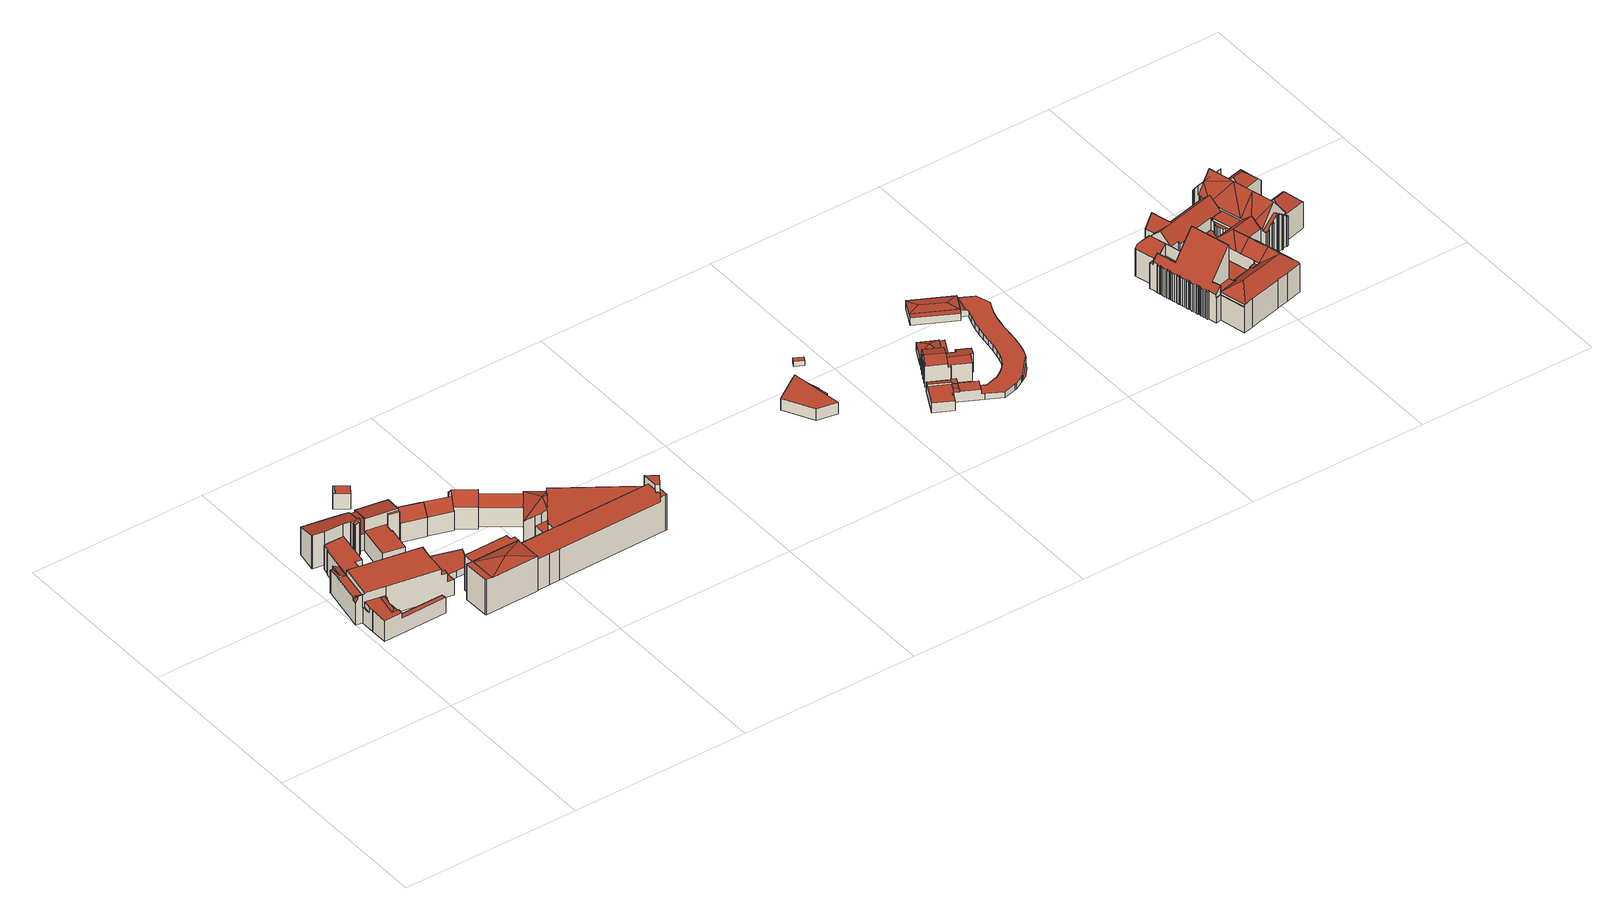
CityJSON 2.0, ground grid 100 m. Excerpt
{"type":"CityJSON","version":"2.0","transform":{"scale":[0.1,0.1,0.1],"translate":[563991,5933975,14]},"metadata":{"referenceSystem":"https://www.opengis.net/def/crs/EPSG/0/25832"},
"CityObjects":{
"building1":{"type":"Building","attributes":{"Gemeindeschluessel":"02100111","Geometrietyp2DReferenz":"3000","function":"31001_2070","roofType":"1000","measuredHeight":17.82,"storeysAboveGround":4},"address":[{"country":"Germany","locality":"Hamburg","thoroughfareName":"Simon-von-Utrecht-Straße","postcode":"20359"}],"geometry":[{"type":"Solid","lod":"2","boundaries":[[[[0,1,2,3,4,5]],[[6,7,8,9,0,10,11]],[[12,13,14,15,16]],[[17,18,19,20,21]],[[22,23,24,25,26,27,28]],[[29,30,31,28,27,32]],[[22,28,31]],[[33,34,26,25]],[[25,24,33]],[[35,29,32]],[[36,37,38,39]],[[40,41,42]],[[43,44,45,46,47,48,49,50]],[[1,51,2]],[[51,1,0,9]],[[52,3,2]],[[10,0,5]],[[53,51,9,8]],[[14,13,54,55]],[[56,57,58,59]],[[60,61,40,42]],[[20,19,12,16]],[[62,63,18,17]],[[64,65,66,67]],[[65,68,69,66]],[[70,71,72,73]],[[74,75,76,77]],[[75,78,79,76]],[[37,36,50,49]],[[36,39,43,50]],[[47,46,80,81]],[[46,45,82,80]],[[45,44,83,82]],[[84,68,65,64,63,62,85,86,87]],[[88,78,75,74,89,90,91,92]],[[92,34,33,24,23,93,94]],[[71,95,96,97,98,72]],[[89,74,77,99]],[[44,43,39,38,88,92,94,83]],[[73,100,30,29,35,101,70]],[[73,72,98,59,58,102,103,55,54,104,67,66,69,105,106,107,99,77,76,79,81,80,82,83,94,93,100]],[[96,32,27,26,61,60,57,56,97]],[[71,70,101,95]],[[103,4,3,52,108,15,14,55]],[[91,7,6,41,40,61,26,34,92]],[[58,57,60,42,41,6,11,102]],[[54,13,12,19,18,63,104]],[[93,23,22,31,30,100]],[[79,78,48,47,81]],[[88,38,37,49,48,78]],[[105,84,87,106]],[[101,35,32,96,95]],[[69,68,84,105]],[[106,87,86,107]],[[104,63,64,67]],[[107,86,85,89,99]],[[90,109,53,8,7,91]],[[56,59,98,97]],[[20,16,15,108,21]],[[90,89,85,62,17,21,109]],[[102,11,10,5,4,103]],[[108,52,2,51,53,109,21]]]],"semantics":{"surfaces":[{"type":"RoofSurface"},{"type":"WallSurface"},{"type":"GroundSurface"}],"values":[[0,0,0,0,0,0,0,0,0,0,0,0,0,1,1,1,1,1,1,1,1,1,1,1,1,1,1,1,1,1,1,1,1,0,0,1,1,1,1,1,2,0,0,1,1,1,1,1,1,1,1,1,1,1,1,1,1,1,1,1,1,0]]}}]},
"building2":{"type":"Building","attributes":{"Gemeindeschluessel":"02100111","Geometrietyp2DReferenz":"3000","function":"31001_1120","roofType":"2100","measuredHeight":20.83,"storeysAboveGround":4},"address":[{"country":"Germany","locality":"Hamburg","thoroughfareNumber":"7","thoroughfareName":"Clemens-Schultz-Straße","postcode":"20359"}],"geometry":[{"type":"Solid","lod":"2","boundaries":[[[[110,111,112,113,114,115,116,117,118,119,120]],[[121,122,123,124]],[[125,126,127,122,121]],[[128,129,130,126,125]],[[131,132,133,134]],[[135,136,137,138]],[[139,140,141,142]],[[140,143,144,141]],[[145,146,147,136]],[[146,148,149,147]],[[119,118,138,150]],[[118,117,138]],[[117,116,135,138]],[[114,151,115]],[[113,112,152,153]],[[112,111,154,152]],[[111,110,155,154]],[[110,120,156,155]],[[120,119,150,156]],[[157,130,129]],[[158,159,160,161]],[[133,132,162,163]],[[164,165,166,167]],[[168,164,167,169]],[[129,128,170,171,172,144,143,157]],[[173,174,161,160,175,176,177,178,153,152,154,155,156,150,138,137,136,147,149,169,167,166,142,141,144,172,179]],[[146,145,115,151,180,127,130,157,143,140,139,165,164,168,148]],[[159,158,181,163,162,182,183,184]],[[177,185,186,124,123,180,178]],[[182,187,185,177,176,183]],[[128,125,121,124,186,170]],[[179,172,171,188]],[[179,188,189,131,134,173]],[[182,162,132,131,189,187]],[[173,134,133,163,181,174]],[[127,126,130]],[[183,176,175,184]],[[184,175,160,159]],[[158,161,174,181]],[[180,123,122,127]],[[178,180,151,114,113,153]],[[168,169,149,148]],[[145,136,135,116,115]],[[139,142,166,165]],[[189,188,171,170,186,185,187]]]],"semantics":{"surfaces":[{"type":"RoofSurface"},{"type":"WallSurface"},{"type":"GroundSurface"}],"values":[[0,0,0,0,0,0,1,1,1,1,1,1,1,1,1,1,1,1,1,1,1,1,1,1,1,2,0,0,1,1,1,1,1,1,1,1,1,1,1,1,1,1,1,1,0]]}}]},
"building3":{"type":"Building","attributes":{"Gemeindeschluessel":"02100111","Geometrietyp2DReferenz":"3000","function":"31001_2070","roofType":"3500","measuredHeight":23.22,"storeysAboveGround":8},"address":[{"country":"Germany","locality":"Hamburg","thoroughfareNumber":"39","thoroughfareName":"Simon-von-Utrecht-Straße","postcode":"20359"}],"geometry":[{"type":"Solid","lod":"2","boundaries":[[[[190,191,192,193,194,195]],[[196,197,198,199,200,201,202,203,204]],[[205,206,207,208]],[[206,209,210,207]],[[206,205,211]],[[212,209,206,211,213,214]],[[194,193,215,216]],[[192,191,208,207]],[[190,195,217,218]],[[203,202,219,220]],[[202,201,221,219]],[[201,200,222,221]],[[200,199,223,222]],[[199,198,224,223]],[[198,197,225,224]],[[196,204,210,209]],[[212,214,226,227]],[[218,217,216,215,228,220,219,221,222,223,224,225,229,227,226,230,231]],[[231,211,205,208,191,190,218]],[[228,207,210,204,203,220]],[[226,214,213,230]],[[230,213,211,231]],[[229,209,212,227]],[[225,197,196,209,229]],[[217,195,194,216]],[[215,193,192,207,228]]]],"semantics":{"surfaces":[{"type":"RoofSurface"},{"type":"WallSurface"},{"type":"GroundSurface"}],"values":[[0,0,0,0,0,0,1,1,1,1,1,1,1,1,1,1,1,2,1,1,1,1,1,1,1,1]]}}]},
"building4":{"type":"Building","attributes":{"Gemeindeschluessel":"02100111","Geometrietyp2DReferenz":"3000","function":"31001_2460","roofType":"1000","measuredHeight":4.03,"storeysAboveGround":1},"address":[{"country":"Germany","locality":"Hamburg","thoroughfareName":"Budapester Straße","postcode":"20359"}],"geometry":[{"type":"Solid","lod":"2","boundaries":[[[[232,233,234,235]],[[236,237,238,239]],[[237,240,241,238]],[[240,232,235,241]],[[242,243,244,245]],[[243,236,239,244]],[[245,246,247,242]],[[246,234,233,247]],[[246,245,244,239,238,241,235,234]],[[233,232,240,237,236,243,242,247]]]],"semantics":{"surfaces":[{"type":"WallSurface"},{"type":"GroundSurface"},{"type":"RoofSurface"}],"values":[[0,0,0,0,0,0,0,0,1,2]]}}]},
"building5":{"type":"Building","attributes":{"Gemeindeschluessel":"02100111","Geometrietyp2DReferenz":"3000","function":"51009_1610","roofType":"1000","measuredHeight":9},"address":[{"country":"Germany","locality":"Hamburg","postcode":"20359"}],"geometry":[{"type":"Solid","lod":"2","boundaries":[[[[248,249,250,251,252,253,254,255]],[[256,257,258,259,260,261,262,263]],[[261,248,255,262]],[[260,249,248,261]],[[259,250,249,260]],[[258,251,250,259]],[[257,252,251,258]],[[256,253,252,257]],[[263,254,253,256]],[[262,255,254,263]]]],"semantics":{"surfaces":[{"type":"GroundSurface"},{"type":"RoofSurface"},{"type":"WallSurface"}],"values":[[0,1,2,2,2,2,2,2,2,2]]}}]},
"building6":{"type":"Building","attributes":{"Gemeindeschluessel":"02100111","Geometrietyp2DReferenz":"3000","function":"31001_1010","roofType":"3100","measuredHeight":16.25,"storeysAboveGround":4},"address":[{"country":"Germany","locality":"Hamburg","thoroughfareNumber":"1","thoroughfareName":"Clemens-Schultz-Straße","postcode":"20359"}],"geometry":[{"type":"Solid","lod":"2","boundaries":[[[[264,265,266,267]],[[268,267,266,269,270,271]],[[272,271,270,273,274]],[[270,269,275,273]],[[268,271,272,276]],[[266,265,277,275,269]],[[267,268,276,264]],[[275,277,274,273]],[[276,272,274,277,265,264]]]],"semantics":{"surfaces":[{"type":"WallSurface"},{"type":"GroundSurface"},{"type":"RoofSurface"}],"values":[[0,1,0,0,0,0,0,2,2]]}}]},
"building7":{"type":"Building","attributes":{"Gemeindeschluessel":"02100111","Geometrietyp2DReferenz":"3000","function":"31001_1010","roofType":"3100","measuredHeight":15.97,"storeysAboveGround":4},"address":[{"country":"Germany","locality":"Hamburg","thoroughfareNumber":"14","thoroughfareName":"Budapester Straße","postcode":"20359"}],"geometry":[{"type":"Solid","lod":"2","boundaries":[[[[278,279,280,281]],[[273,282,283,284]],[[282,285,286,283]],[[280,287,284,283,286,288,281]],[[273,284,287,272,289]],[[278,281,288,290,291]],[[287,280,279,272]],[[288,286,285,290]],[[285,282,273,289,291,290]],[[279,278,291,289,272]]]],"semantics":{"surfaces":[{"type":"WallSurface"},{"type":"GroundSurface"},{"type":"RoofSurface"}],"values":[[0,0,0,1,0,0,0,0,2,2]]}}]},
"building8":{"type":"Building","attributes":{"Gemeindeschluessel":"02100111","Geometrietyp2DReferenz":"3000","function":"31001_1010","roofType":"3100","measuredHeight":18.96,"storeysAboveGround":4},"address":[{"country":"Germany","locality":"Hamburg","thoroughfareNumber":"13","thoroughfareName":"Budapester Straße","postcode":"20359"}],"geometry":[{"type":"Solid","lod":"2","boundaries":[[[[292,293,294,295]],[[294,293,296,297]],[[298,299,300,301]],[[302,295,294,297,303]],[[300,303,297,296,301]],[[303,300,299,302]],[[296,293,292,298,301]],[[299,298,292,295,302]]]],"semantics":{"surfaces":[{"type":"RoofSurface"},{"type":"WallSurface"},{"type":"GroundSurface"}],"values":[[0,1,1,1,2,1,1,0]]}}]},
"building9":{"type":"Building","attributes":{"Gemeindeschluessel":"02100111","Geometrietyp2DReferenz":"3000","function":"31001_1010","roofType":"3100","measuredHeight":15.89,"storeysAboveGround":4},"address":[{"country":"Germany","locality":"Hamburg","thoroughfareNumber":"11","thoroughfareName":"Budapester Straße","postcode":"20359"}],"geometry":[{"type":"Solid","lod":"2","boundaries":[[[[304,305,306,307]],[[308,309,305,304]],[[307,306,310,311]],[[309,308,312,313]],[[308,304,307,311,312]],[[306,305,309,313,310]],[[313,312,311,310]]]],"semantics":{"surfaces":[{"type":"RoofSurface"},{"type":"WallSurface"},{"type":"GroundSurface"}],"values":[[0,0,1,1,1,1,2]]}}]},
"building10":{"type":"Building","attributes":{"Gemeindeschluessel":"02100111","Geometrietyp2DReferenz":"3000","function":"31001_2070","roofType":"3200","measuredHeight":15.96,"storeysAboveGround":4},"address":[{"country":"Germany","locality":"Hamburg","thoroughfareNumber":"10","thoroughfareName":"Budapester Straße","postcode":"20359"}],"geometry":[{"type":"Solid","lod":"2","boundaries":[[[[314,315,316]],[[317,318,314,316,319]],[[320,321,322,315,314]],[[320,314,323]],[[317,319,324,325]],[[319,316,326,324]],[[315,322,327,328]],[[322,321,329,327]],[[330,331,332,333]],[[332,325,324,326,328,327,329,333]],[[333,329,321,320,323,330]],[[317,325,332,331,318]],[[326,316,315,328]],[[331,330,323,314,318]]]],"semantics":{"surfaces":[{"type":"RoofSurface"},{"type":"WallSurface"},{"type":"GroundSurface"}],"values":[[0,0,0,0,1,1,1,1,1,2,1,1,1,0]]}}]},
"building11":{"type":"Building","attributes":{"Gemeindeschluessel":"02100111","Geometrietyp2DReferenz":"3000","function":"31001_2070","roofType":"1000","measuredHeight":21.56,"storeysAboveGround":5},"address":[{"country":"Germany","locality":"Hamburg","thoroughfareNumber":"41","thoroughfareName":"Simon-von-Utrecht-Straße","postcode":"20359"}],"geometry":[{"type":"Solid","lod":"2","boundaries":[[[[334,335,336,337]],[[338,339,340,341,342]],[[343,344,345,346]],[[344,347,348,345]],[[349,350,351,352]],[[350,353,354,351]],[[353,355,356,354]],[[355,343,346,356]],[[337,336,357,358]],[[359,360,335,334]],[[361,362,363,364]],[[365,366,367,368]],[[366,369,370,367]],[[369,371,372,370]],[[373,374,375,376]],[[341,340,377,378]],[[339,338,379,380]],[[338,342,381,379]],[[382,383,384,385]],[[342,341,378,386,387,381]],[[388,389,390,375,374,391]],[[367,370,372,380,379,381,387,352,351,354,356,346,345,348,392,358,357,393,376,375,390,385,384,368]],[[378,377,371,369,366,365,394,362,361,347,344,343,355,353,350,349,386]],[[361,392,348,347]],[[392,361,364,359,334,337,358]],[[391,363,362,394,395,388]],[[385,390,389,382]],[[372,371,377,340,339,380]],[[384,383,395,394,365,368]],[[376,393,396,373]],[[357,336,335,360,396,393]],[[349,352,387,386]],[[389,388,395,383,382]],[[396,360,359,364,363,391,374,373]]]],"semantics":{"surfaces":[{"type":"RoofSurface"},{"type":"WallSurface"},{"type":"GroundSurface"}],"values":[[0,0,1,1,1,1,1,1,1,1,1,1,1,1,1,1,1,1,1,1,1,2,0,1,1,1,1,1,1,1,1,1,0,0]]}}]},
"building12":{"type":"Building","attributes":{"Gemeindeschluessel":"02100111","Geometrietyp2DReferenz":"3000","function":"51009_1610","roofType":"1000","measuredHeight":6.85},"address":[{"country":"Germany","locality":"Hamburg","postcode":"20359"}],"geometry":[{"type":"Solid","lod":"2","boundaries":[[[[397,398,399,400,401,402]],[[403,404,405,406,407,408]],[[399,398,403,408]],[[398,397,404,403]],[[397,402,405,404]],[[401,400,407,406]],[[405,402,401,406]],[[407,400,399,408]]]],"semantics":{"surfaces":[{"type":"RoofSurface"},{"type":"GroundSurface"},{"type":"WallSurface"}],"values":[[0,1,2,2,2,2,2,2]]}}]},
"building13":{"type":"Building","attributes":{"Gemeindeschluessel":"02100111","Geometrietyp2DReferenz":"3000","function":"31001_2420","roofType":"1000","measuredHeight":6.14,"storeysAboveGround":1},"address":[{"country":"Germany","locality":"Hamburg","thoroughfareName":"Glacischaussee","postcode":"20359"}],"geometry":[{"type":"Solid","lod":"2","boundaries":[[[[409,410,411,412]],[[410,413,414,411]],[[413,415,416,414]],[[415,417,418,416]],[[417,419,420,418]],[[421,422,423,424]],[[422,425,426,423]],[[425,427,428,426]],[[427,429,430,428]],[[429,431,432,430]],[[431,433,434,432]],[[433,435,436,434]],[[435,437,438,436]],[[437,439,440,438]],[[419,417,415,413,410,409,441,439,437,435,433,431,429,427,425,422,421,442]],[[424,423,426,428,430,432,434,436,438,440,443,412,411,414,416,418,420,444]],[[444,442,421,424]],[[420,419,442,444]],[[443,441,409,412]],[[440,439,441,443]]]],"semantics":{"surfaces":[{"type":"WallSurface"},{"type":"RoofSurface"},{"type":"GroundSurface"}],"values":[[0,0,0,0,0,0,0,0,0,0,0,0,0,0,1,2,0,0,0,0]]}}]},
"building14":{"type":"Building","attributes":{"Gemeindeschluessel":"02100111","Geometrietyp2DReferenz":"3000","function":"31001_2500","roofType":"1000","measuredHeight":3,"storeysAboveGround":1},"address":[{"country":"Germany","locality":"Hamburg","thoroughfareName":"Glacischaussee","postcode":"20359"}],"geometry":[{"type":"Solid","lod":"2","boundaries":[[[[445,446,447,448]],[[449,450,451,452]],[[450,445,448,451]],[[449,446,445,450]],[[452,447,446,449]],[[451,448,447,452]]]],"semantics":{"surfaces":[{"type":"GroundSurface"},{"type":"RoofSurface"},{"type":"WallSurface"}],"values":[[0,1,2,2,2,2]]}}]},
"building15":{"type":"Building","attributes":{"Gemeindeschluessel":"02100106","Geometrietyp2DReferenz":"3000","function":"31001_3070","roofType":"3100","measuredHeight":14.23,"storeysAboveGround":3},"address":[{"country":"Germany","locality":"Hamburg","thoroughfareName":"Glacischaussee","postcode":"20359"}],"geometry":[{"type":"Solid","lod":"2","boundaries":[[[[453,454,455,456,457,458,459,460,461,462,463]],[[464,465,466,467,468,469,470,471,472,473,454,453]],[[474,475,476,477,478,479,480,481]],[[482,483,484,485,486]],[[487,484,483]],[[488,489,487,483]],[[490,488,483,482]],[[491,492,493,494]],[[462,461,495,496]],[[461,460,497,495]],[[460,459,498,497]],[[459,458,499,498]],[[458,457,500,499]],[[457,456,501,500]],[[456,455,502,501]],[[455,454,503,502]],[[473,472,504,505]],[[472,471,506,504]],[[471,470,507,506]],[[470,469,508,507]],[[469,468,509,508]],[[467,466,475,474]],[[480,479,510,511]],[[479,478,512,510]],[[481,480,511,513]],[[482,486,477,476]],[[486,485,514,515]],[[516,517,518,519]],[[520,521,522,523]],[[521,524,525,522]],[[524,526,527,525]],[[526,528,529,527]],[[490,482,493,492]],[[491,494,530,531]],[[519,518,496,495,497,498,499,500,501,502,503,505,504,506,507,508,509,513,511,510,512,515,514,532,531,530,533,534,523,522,525,527,529,535]],[[533,482,476,475,466,465,534]],[[523,534,465,464,536,520]],[[514,485,484,487,489,532]],[[532,489,488,490,492,491,531]],[[530,494,493,482,533]],[[529,528,537,538,535]],[[519,535,538,516]],[[512,478,477,486,515]],[[509,468,467,474,481,513]],[[518,517,539,463,462,496]],[[540,536,464,453,463,539]],[[503,454,473,505]],[[528,526,524,521,520,536,540,537]],[[540,539,517,516,538,537]]]],"semantics":{"surfaces":[{"type":"RoofSurface"},{"type":"WallSurface"},{"type":"GroundSurface"}],"values":[[0,0,0,0,0,0,0,0,1,1,1,1,1,1,1,1,1,1,1,1,1,1,1,1,1,1,1,1,1,1,1,1,1,1,2,1,1,1,1,1,1,1,1,1,1,1,1,0,0]]}}]},
"building16":{"type":"Building","attributes":{"Gemeindeschluessel":"02100106","Geometrietyp2DReferenz":"3000","function":"31001_3070","roofType":"1000","measuredHeight":6.99,"storeysAboveGround":1},"address":[{"country":"Germany","locality":"Hamburg","thoroughfareNumber":"2","thoroughfareName":"Glacischaussee","postcode":"20359"}],"geometry":[{"type":"Solid","lod":"2","boundaries":[[[[541,542,543,544,545]],[[546,547,548,549,550]],[[551,552,553,548,547]],[[554,555,541,556,557]],[[558,559,560]],[[561,562,563]],[[564,565,566,567]],[[568,569,570]],[[570,569,571]],[[572,573,574,575]],[[573,576,577,574]],[[576,578,579,577]],[[578,580,581,579]],[[545,556,541]],[[582,546,550]],[[583,552,551]],[[555,542,541]],[[584,585,560,559]],[[585,586,587,560]],[[588,589,590,591]],[[589,592,593,590]],[[594,595,596,597]],[[595,598,599,596]],[[598,600,601,599]],[[600,602,603,601]],[[602,604,605,603]],[[604,606,607,605]],[[606,608,609,607]],[[608,610,611,609]],[[612,613,614,615]],[[565,564,569,568]],[[616,617,618,619]],[[617,620,621,618]],[[620,622,623,621]],[[624,625,626,627]],[[625,628,629,626]],[[628,630,631,629]],[[632,633,570,571]],[[634,635,636,637]],[[638,639,640,562,561,641,642,643]],[[568,570,633,644,645,642,641,565]],[[646,647,648,582,550,549,649,572,575,650]],[[589,588,651,652,613,612,622,620,617,616,630,628,625,624,653,654,644,633,632,655,610,608,606,604,602,600,598,595,594,656,657,635,634,586,585,584,647,646,592]],[[627,626,629,631,619,618,621,623,615,614,658,659,660,661,662,663,591,590,593,650,575,574,577,579,581,664,665,666,667,668,558,560,587,637,636,669,670,597,596,599,601,603,605,607,609,611,671,672,673,643,642,645,674,675]],[[580,578,576,573,572,649,676,677,678,679]],[[680,639,638,681]],[[566,563,562,640,567]],[[566,565,641,561,563]],[[677,544,543,666,665,678]],[[679,664,581,580]],[[587,586,634,637]],[[640,639,680,567]],[[638,643,673,681]],[[663,651,588,591]],[[636,635,657,669]],[[611,610,655,671]],[[675,653,624,627]],[[674,654,653,675]],[[645,644,654,674]],[[671,655,632,571,569,672]],[[631,630,616,619]],[[623,622,612,615]],[[670,656,594,597]],[[669,657,656,670]],[[613,652,662,614]],[[672,569,564,567,680,681,673]],[[662,652,651,663]],[[593,592,646,650]],[[647,584,559,558,682,648]],[[668,552,583,682,558]],[[667,554,557,552,668]],[[547,546,551]],[[649,549,548,553,676]],[[553,552,557,556,545,544,677,676]],[[666,543,542,555,554,667]],[[678,665,664,679]],[[662,661,660,659,658,614]],[[546,582,648,682,583,551]]]],"semantics":{"surfaces":[{"type":"RoofSurface"},{"type":"WallSurface"},{"type":"GroundSurface"}],"values":[[0,0,0,0,0,0,0,0,0,1,1,1,1,1,1,1,1,1,1,1,1,1,1,1,1,1,1,1,1,1,1,1,1,1,1,1,1,1,1,1,1,1,0,2,0,0,0,0,1,1,1,1,1,1,1,1,1,1,1,1,1,1,1,1,1,1,1,1,1,1,1,1,1,1,1,1,0,0]]}}]},
"building17":{"type":"Building","attributes":{"Gemeindeschluessel":"02100106","Geometrietyp2DReferenz":"3000","function":"51009_1610","roofType":"1000","measuredHeight":9},"address":[{"country":"Germany","locality":"Hamburg","postcode":"20355"}],"geometry":[{"type":"Solid","lod":"2","boundaries":[[[[683,684,685,686,687,688,689,690,691,692,693,694,695,696,697,698,699,700,701]],[[702,703,704,705,706,707,708,709,710,711,712,713,714,715,716,717,718,719,720]],[[718,683,701,719]],[[717,684,683,718]],[[716,685,684,717]],[[715,686,685,716]],[[714,687,686,715]],[[713,688,687,714]],[[712,689,688,713]],[[711,690,689,712]],[[710,691,690,711]],[[709,692,691,710]],[[708,693,692,709]],[[707,694,693,708]],[[706,695,694,707]],[[705,696,695,706]],[[704,697,696,705]],[[703,698,697,704]],[[702,699,698,703]],[[720,700,699,702]],[[719,701,700,720]]]],"semantics":{"surfaces":[{"type":"GroundSurface"},{"type":"RoofSurface"},{"type":"WallSurface"}],"values":[[0,1,2,2,2,2,2,2,2,2,2,2,2,2,2,2,2,2,2,2,2]]}}]},
"building18":{"type":"Building","attributes":{"name":"Museum für Hamburgische Geschichte","Gemeindeschluessel":"02100106","Geometrietyp2DReferenz":"3000","function":"31001_3030","roofType":"3100","measuredHeight":35.71,"storeysAboveGround":3},"address":[{"country":"Germany","locality":"Hamburg","thoroughfareNumber":"24","thoroughfareName":"Holstenwall","postcode":"20355"}],"geometry":[{"type":"Solid","lod":"2","boundaries":[[[[721,722,723,724,725,726,727,728]],[[729,726,725]],[[730,731,732,733]],[[734,735,736,737]],[[738,739,740]],[[741,742,743,744]],[[745,746,747,748,749,750,751,752,753,754]],[[755,756,738,740]],[[747,757,758]],[[759,755,740,760]],[[761,747,758]],[[758,762,763]],[[763,764,765]],[[749,761,758]],[[766,767,768,769,770,771,772,773,774,775,776,777,778,779]],[[749,758,780]],[[781,758,763]],[[782,763,765]],[[783,784,785,786,787,788,789,790,791,792,793,794,777,776]],[[795,796,797,798]],[[799,800,801,802,803,804,805,806]],[[807,808,809,810,811,812,813,814]],[[815,816,817,818]],[[819,820,815,821]],[[822,823,824,825,826,827]],[[828,829,830,831,832,825]],[[833,834,835]],[[836,837,838,839,840]],[[841,842,843,844,845,846,847,848,849,850,851,852]],[[724,723,815,820]],[[723,722,816,815]],[[853,854,723,815,818]],[[723,854,855,821,815]],[[856,857,858,859]],[[857,860,861,858]],[[860,862,863,861]],[[862,864,865,863]],[[864,866,867,865]],[[866,868,869,867]],[[868,870,871,869]],[[870,872,873,871]],[[872,874,875,873]],[[874,876,877,875]],[[878,879,880,881]],[[879,882,883,880]],[[882,884,885,883]],[[884,886,887,885]],[[886,888,889,887]],[[888,890,891,889]],[[890,892,893,891]],[[892,894,895,893]],[[894,896,897,895]],[[896,898,899,897]],[[898,900,901,899]],[[900,902,903,901]],[[902,904,905,903]],[[904,906,907,905]],[[906,908,909,907]],[[910,911,912,913]],[[911,914,915,912]],[[916,917,918,919]],[[917,920,921,918]],[[920,922,923,921]],[[922,924,925,923]],[[924,926,927,925]],[[926,928,929,927]],[[928,930,931,929]],[[932,933,732,825,832]],[[732,933,934,826,825]],[[935,936,937,938]],[[732,939,828,825]],[[733,732,825,824]],[[940,941,942,943]],[[941,944,945,942]],[[944,946,947,945]],[[948,744,846,845]],[[949,739,837,836]],[[739,950,838,837]],[[951,952,953,954]],[[952,955,956,953]],[[743,742,957,847]],[[744,743,847,846]],[[753,752,958,959]],[[752,751,960,958]],[[750,749,961]],[[746,962,747]],[[745,754,963,964]],[[754,753,959,963]],[[965,966,967]],[[968,969,970,971]],[[969,972,973,970]],[[974,975,976]],[[775,774,977,978]],[[774,773,979,977]],[[773,772,980,979]],[[772,771,981,980]],[[771,770,982,981]],[[770,769,983,982]],[[769,768,984,983]],[[768,767,985,984]],[[767,766,986,985]],[[766,779,987,986]],[[988,989,990,991]],[[989,992,993,990]],[[994,995,996]],[[997,998,999]],[[793,792,1000,1001]],[[792,791,1002,1000]],[[791,790,1003,1002]],[[790,789,1004,1003]],[[789,788,1005,1004]],[[788,787,1006,1005]],[[787,786,1007,1006]],[[786,785,1008,1007]],[[785,784,1009,1008]],[[784,783,1010,1009]],[[797,796,1011,1012]],[[795,798,1013,1014]],[[803,802,1015,1016]],[[802,801,1017,1015]],[[801,800,1018,1017]],[[800,799,1019,1018]],[[811,810,1020,1021]],[[810,809,1022,1020]],[[809,808,1023,1022]],[[808,807,1024,1023]],[[1025,724,820,819]],[[823,822,1026,1027]],[[822,827,1028,1026]],[[1029,932,832,831]],[[830,829,1030]],[[939,829,828]],[[949,836,840]],[[839,1031,840]],[[851,850,1032,1033]],[[850,849,1034,1032]],[[849,848,1035,1034]],[[844,843,1036,1037]],[[843,842,1038,1036]],[[842,841,1039,1038]],[[841,852,1040,1039]],[[852,851,1033,1040]],[[1041,1042,1043,967,966,1044,1045,1046,835,1047,1048]],[[1049,1050,738,756,1051,1052,1053,1054,734,1055]],[[1056,1057,1058,947,946,1059,1060,1061,1062,1063,1064]],[[1065,1066,1067,1068,1069,1070,1071,1072,940,943]],[[1045,1044,966,965,968,971,1073,1074,1075,1076,1046]],[[994,996,1077,804,803,1016,1078,1079,1080,993,992]],[[1081,1082,1083,1024,807,814,1084,998,997,1085,1086]],[[1087,1029,831,830,1088,1089,1090,1091,1092,1093,1064,1063,1094,1095,1096,1097]],[[1030,1098,1031,839,838,950,1099,1100,1101,1102,1103,1088,830]],[[1053,1052,1051,756,755,759,1104,1105,1106,1107,1108,1109,1110,1111,1112,1054]],[[1113,1114,1100,1099,1115,1116,737,736,1117,1118]],[[726,729,1119,1120,1121,1122,1123,1124,1125,1126,1127,1128,727]],[[1129,1130,1131,1132,1133,955,952,951,760,740,1134,1135,1136,1137,731,730,1138]],[[1137,1136,1135,1134,740,739,949,840,1031,1098,1030,829,939,732,731]],[[1060,1059,946,944,941,940,1072,1071,1070,1069,847,957,1139,1043,1042,1041,1048,1047,1140,1141,1061]],[[874,872,870,868,866,864,862,860,857,856,1142,908,906,904,902,900,898,896,894,892,890,888,886,884,882,879,878,914,911,910,1143,930,928,926,924,922,920,917,916,936,935,934,933,932,1029,1087,1097,1096,1144,855,854,853,876]],[[1082,1081,1086,1145,1001,1000,1002,1003,1004,1005,1006,1007,1008,1009,1010,1146,978,977,979,980,981,982,983,984,985,986,987,1147,1148,1149,1150,1111,1110,1109,1108,1107,1106,1105,1104,1151,954,953,956,1152,1153,1154,1155,1156,1157,1158,1159,1027,1026,1028,1160,938,937,919,918,921,923,925,927,929,931,1161,913,912,915,881,880,883,885,887,889,891,893,895,897,899,901,903,905,907,909,1162,859,858,861,863,865,867,869,871,873,875,877,1163,1164,1165,1166,1167,1128,1127,1126,1125,1124,1123,1168,1169,1170,1171,1172,1173,1174,1076,1075,1074,1073,971,970,973,1175,964,963,959,958,960,1176,991,990,993,1080,1079,1078,1016,1015,1017,1018,1019,1177,1178,1179,1180,1181,1182,1021,1020,1022,1023,1024,1083],[1037,1036,1038,1039,1040,1033,1032,1034,1035,1183,1068,1067,1066,1065,943,942,945,947,1058,1057,1056,1064,1093,1092,1091,1090,1089,1088,1103,1102,1101,1100,1114,1113,1118,1117,1184,1185,1186]],[[1187,762,758,757,1139]],[[1188,1189,781,763,782]],[[823,1027,1159,1158,1157,1138,730,733,824]],[[1190,834,833,1173,1172,1171,1170,1191]],[[1168,1123,1122,1192,1193,1191,1170,1169]],[[1156,1155,1154,1131,1130,1129,1138,1157]],[[1153,1152,956,955,1133,1132,1131,1154]],[[1150,1149,1148,1194,974,976,1195,1112,1111]],[[741,1196,762,1187,1139,957,742]],[[1189,1188,1013,798,797,1012,1197,781]],[[1177,1019,799,806,1198,1178]],[[796,795,1014,1199,1181,1180,1179,1178,1198,1011]],[[812,811,1021,1182,1181,1199]],[[1144,1096,1095,1025,819,821,855]],[[999,1200,1188,782]],[[794,793,1001,1145,1086,1085,1201]],[[1197,1202,995,780]],[[1146,1010,783,776,775,978]],[[987,779,778,1203,1194,1148,1147]],[[777,794,1201,765,1203,778]],[[749,748,747,761]],[[973,972,962,746,745,964,1175]],[[988,991,1176,960,751,750,961]],[[764,1196,1204,975]],[[951,954,1151,1104,759,760]],[[757,967,1043,1139]],[[1185,1205,948,845,844,1037,1186]],[[735,1205,1185,1184,1117,736]],[[1035,848,847,1069,1068,1183]],[[1174,1173,833,835,1046,1076]],[[1062,1061,1141,1120,1119,1206]],[[1028,827,826,934,935,938,1160]],[[936,916,919,937]],[[931,930,1143,910,913,1161]],[[915,914,878,881]],[[877,876,853,818,817,1164,1163]],[[1142,856,859,1162,909,908]],[[1166,721,728,727,1128,1167]],[[816,722,721,1166,1165,1164,817]],[[998,1084,814,813,1207,1200,999]],[[1200,1207,813,812,1199,1014,1013,1188]],[[1012,1011,1198,806,805,1208,1202,1197]],[[1085,997,999,782,765,1201]],[[1202,1208,805,804,1077,996,995]],[[995,994,992,989,988,961,749,780]],[[1197,780,758,781]],[[974,1194,1203,765,764,975]],[[764,763,762,1196]],[[757,747,962,972,969,968,965,967]],[[1112,1195,976,975,1204,1209,734,1054]],[[1099,950,739,738,1050,1049,1116,1115]],[[1116,1049,1055,734,737]],[[1209,1204,1196,741,744,948,1205,735,734]],[[1047,835,834,1190,1210]],[[1192,1047,1210,1190,1191,1193]],[[1140,1047,1192,1122,1121,1120,1141]],[[1025,1095,1094,1063,1062,1206,1119,729,725,724]]]],"semantics":{"surfaces":[{"type":"RoofSurface"},{"type":"WallSurface"},{"type":"GroundSurface"}],"values":[[0,0,0,0,0,0,0,0,0,0,0,0,0,0,0,0,0,0,0,0,0,0,0,0,0,0,0,0,0,1,1,1,1,1,1,1,1,1,1,1,1,1,1,1,1,1,1,1,1,1,1,1,1,1,1,1,1,1,1,1,1,1,1,1,1,1,1,1,1,1,1,1,1,1,1,1,1,1,1,1,1,1,1,1,1,1,1,1,1,1,1,1,1,1,1,1,1,1,1,1,1,1,1,1,1,1,1,1,1,1,1,1,1,1,1,1,1,1,1,1,1,1,1,1,1,1,1,1,1,1,1,1,1,1,1,1,1,1,1,1,1,1,0,0,1,1,1,1,1,1,1,1,1,1,0,0,0,0,2,0,0,1,1,1,1,1,1,1,1,1,1,1,1,1,1,1,1,1,1,1,1,1,1,1,1,1,1,1,1,1,1,1,1,1,1,1,1,1,0,0,0,0,0,0,0,0,0,0,0,0,0,0,0,0,0,0]]}}]}
},
"vertices":[
[18,780,159],[21,792,159],[17,793,152],[8,795,135],[3,767,135],[16,765,159],[39,760,176],[48,758,176],[53,787,146],[21,792,146],[16,765,175],[39,760,175],[64,1034,144],[51,1036,144],[51,1035,145],[37,957,159],[50,954,159],[82,949,147],[97,1028,147],[64,1034,165],[50,954,165],[73,950,152],[135,668,133],[135,680,133],[139,690,133],[145,722,133],[130,744,130],[106,613,130],[128,631,133],[143,614,130],[136,614,130],[135,623,132],[144,613,130],[154,729,132],[158,739,130],[144,614,130],[485,710,149],[453,716,149],[448,688,149],[480,682,149],[48,758,97],[39,760,97],[39,709,97],[480,682,97],[517,675,97],[517,677,97],[517,687,97],[516,752,97],[458,751,97],[453,716,97],[485,710,97],[21,792,152],[8,795,152],[53,787,152],[51,1036,5],[51,1035,5],[38,680,130],[39,680,130],[39,680,5],[38,680,5],[39,709,130],[48,758,130],[82,949,151],[97,1028,151],[121,1158,151],[127,1157,151],[127,1157,5],[121,1158,5],[135,1200,151],[135,1200,5],[402,616,97],[402,588,97],[402,588,5],[402,616,5],[478,877,184],[464,803,184],[464,803,5],[478,877,5],[458,751,184],[458,751,5],[517,687,5],[516,752,5],[517,677,5],[517,675,5],[248,1200,151],[163,934,151],[176,1009,151],[213,1002,151],[448,688,184],[163,934,184],[82,949,184],[48,758,184],[158,739,184],[135,680,5],[158,739,5],[139,584,97],[139,584,130],[39,582,130],[39,582,5],[163,934,5],[136,614,5],[144,614,97],[39,760,5],[3,767,5],[97,1028,5],[248,1200,5],[213,1002,5],[176,1009,5],[37,957,152],[82,949,152],
[291,1160,222],[310,1157,233],[312,1166,233],[321,1165,239],[324,1180,239],[306,1183,228],[292,1186,219],[292,1185,219],[292,1185,220],[289,1170,220],[293,1170,222],[357,1187,220],[326,1192,220],[325,1186,127],[356,1181,129],[371,1262,205],[340,1268,205],[335,1241,211],[374,1280,36],[343,1286,36],[340,1268,203],[530,1143,214],[473,1154,214],[470,1140,214],[527,1129,214],[292,1186,30],[284,1187,30],[284,1186,30],[292,1185,30],[93,1331,198],[268,1299,198],[268,1299,30],[93,1331,30],[303,1293,198],[303,1293,30],[284,1187,228],[285,1193,226],[285,1193,30],[248,1200,226],[248,1200,30],[289,1170,30],[324,1180,228],[312,1166,30],[321,1165,30],[310,1157,30],[291,1160,30],[293,1170,30],[343,1286,198],[456,1099,151],[462,1098,151],[462,1098,30],[456,1099,30],[473,1154,151],[470,1140,151],[71,1211,232],[71,1213,232],[71,1213,30],[71,1211,30],[135,1200,232],[135,1200,30],[374,1280,202],[549,1249,202],[549,1249,30],[527,1129,30],[463,1141,30],[438,962,30],[321,983,30],[357,1181,30],[325,1186,30],[531,1149,30],[325,1186,226],[463,1141,151],[356,1174,151],[321,983,151],[438,962,151],[357,1181,223],[356,1181,223],[356,1174,224],[531,1149,223],[530,1143,224],
[520,424,253],[555,425,253],[553,577,253],[518,577,253],[517,577,253],[520,432,253],[827,581,253],[826,593,253],[826,610,253],[802,609,253],[801,642,253],[751,641,253],[594,639,253],[552,638,253],[553,578,253],[556,425,249],[691,503,273],[553,577,249],[555,425,249],[827,581,249],[553,578,249],[828,428,249],[827,578,249],[828,430,249],[827,518,249],[518,577,41],[517,577,41],[520,432,41],[520,424,41],[594,639,41],[552,638,41],[751,641,41],[801,642,41],[802,609,41],[826,610,41],[826,593,41],[827,518,41],[827,578,41],[553,577,41],[827,581,41],[828,430,41],[828,428,41],
[458,751,70],[464,803,70],[464,803,29],[458,751,29],[655,751,70],[587,751,70],[587,751,29],[655,751,29],[516,752,70],[516,752,29],[707,868,70],[697,846,70],[697,846,29],[707,868,29],[489,933,29],[489,933,70],
[483,1462,41],[413,1512,41],[417,1517,41],[426,1510,41],[454,1551,41],[446,1556,41],[450,1561,41],[518,1511,41],[446,1556,131],[454,1551,131],[426,1510,131],[417,1517,131],[413,1512,131],[483,1462,131],[518,1511,131],[450,1561,131],
[527,1129,163],[531,1149,179],[531,1149,39],[527,1129,39],[525,1116,39],[547,1237,39],[691,1189,39],[653,1077,39],[653,1077,155],[691,1189,155],[672,1133,202],[547,1237,155],[525,1116,153],[536,1177,202],
[784,1042,161],[782,1036,156],[782,1036,42],[784,1042,42],[698,1187,155],[698,1187,42],[691,1189,42],[723,1179,155],[723,1179,42],[653,1077,42],[829,1144,42],[672,1134,202],[829,1144,155],[806,1090,202],
[809,1097,236],[784,1042,177],[878,975,177],[913,1023,236],[784,1042,46],[878,975,46],[829,1144,185],[833,1152,177],[833,1152,46],[829,1144,46],[947,1071,177],[947,1071,46],
[1091,902,208],[915,1026,208],[884,982,165],[1059,857,165],[1122,945,165],[947,1071,164],[884,982,49],[1059,857,49],[1122,945,49],[947,1071,49],
[1147,827,210],[1122,945,178],[988,758,178],[1091,759,178],[1129,760,178],[1057,759,178],[1211,878,180],[1213,881,178],[1212,882,178],[1172,820,210],[1057,759,51],[1091,759,51],[988,758,51],[1212,882,51],[1122,945,51],[1213,881,51],[1146,783,190],[1130,760,178],[1130,760,51],[1146,783,51],
[1058,656,119],[1129,760,119],[1091,759,119],[1057,759,119],[1589,437,260],[1597,437,260],[1597,490,260],[1561,437,260],[1589,438,260],[827,578,230],[897,579,230],[897,579,44],[827,578,44],[959,580,230],[959,580,44],[898,430,230],[828,429,230],[828,429,44],[898,430,44],[828,430,230],[828,430,44],[828,436,230],[828,436,44],[1091,759,44],[1057,759,44],[1058,656,197],[1129,760,197],[1059,581,230],[1596,587,230],[1596,587,197],[1059,581,197],[1596,531,230],[1588,519,230],[1588,519,44],[1596,531,44],[1588,509,230],[1588,509,44],[1597,509,230],[1597,509,44],[1146,783,197],[1213,881,197],[1213,881,44],[1146,783,44],[1597,490,230],[1561,437,230],[1589,437,44],[1597,437,44],[1589,438,44],[1656,577,259],[1615,518,259],[1615,518,44],[1656,577,44],[961,431,230],[961,431,44],[1596,618,259],[1637,590,259],[1637,590,44],[1596,618,197],[1059,581,44],[1130,760,44],[1597,530,230],[1597,530,259],[1130,760,197],
[2723,942,137],[2704,930,137],[2702,928,137],[2562,836,137],[2650,670,137],[2765,648,137],[2704,930,68],[2723,942,68],[2765,648,68],[2650,670,68],[2562,836,68],[2702,928,68],
[2734,876,132],[2759,793,132],[2759,793,70],[2734,876,70],[2754,792,132],[2754,792,70],[2767,747,132],[2767,747,70],[2766,740,132],[2766,740,70],[2762,733,132],[2762,733,70],[2705,927,132],[2711,928,132],[2711,928,70],[2705,927,70],[2712,928,132],[2712,928,70],[2713,928,132],[2713,928,70],[2714,927,132],[2714,927,70],[2715,927,132],[2715,927,70],[2716,926,132],[2716,926,70],[2717,926,132],[2717,926,70],[2717,925,132],[2717,925,70],[2718,924,132],[2718,924,70],[2727,875,132],[2734,714,132],[2727,875,70],[2734,714,70],
[2807,1064,72],[2819,1087,72],[2866,1063,72],[2853,1039,72],[2819,1087,102],[2807,1064,102],[2853,1039,102],[2866,1063,102],
[3345,574,213],[3247,625,213],[3250,623,213],[3238,599,206],[3234,601,206],[3230,593,203],[3233,591,203],[3224,573,198],[3220,574,198],[3217,568,196],[3315,517,196],[3365,611,202],[3364,611,202],[3375,632,196],[3282,681,196],[3270,660,202],[3267,662,202],[3262,654,204],[3266,652,204],[3256,632,210],[3252,634,210],[3282,681,113],[3375,632,113],[3397,673,113],[3303,722,113],[3287,692,113],[3284,694,113],[3279,684,113],[3282,682,113],[3397,673,119],[3373,747,144],[3301,725,120],[3300,724,119],[3303,722,119],[3350,818,120],[3447,769,119],[3350,819,119],[3447,768,119],[3472,756,115],[3447,768,115],[3397,673,115],[3422,660,115],[3220,574,70],[3217,568,70],[3224,573,70],[3233,591,70],[3230,593,70],[3234,601,70],[3238,599,70],[3250,623,70],[3247,625,70],[3256,632,70],[3252,634,70],[3266,652,70],[3262,654,70],[3267,662,70],[3270,660,70],[3284,694,70],[3279,684,70],[3287,692,70],[3282,682,70],[3300,724,70],[3303,722,70],[3334,522,178],[3328,510,176],[3328,510,70],[3334,522,70],[3414,585,180],[3424,606,176],[3424,606,70],[3414,585,70],[3493,570,176],[3493,570,70],[3469,524,184],[3469,524,70],[3456,530,184],[3456,530,70],[3422,660,70],[3472,756,70],[3350,819,70],[3397,673,70],[3364,611,70],[3427,473,70],[3365,611,179],[3451,520,187],[3427,473,178],[3315,517,176],[3345,574,187],
[3301,474,131],[3306,484,127],[3203,537,127],[3186,505,139],[3289,451,139],[3288,387,133],[3295,401,135],[3270,415,135],[3258,392,131],[3283,378,131],[3303,416,133],[3314,438,129],[3289,451,129],[3331,471,131],[3306,484,131],[3289,451,131],[3314,438,131],[3405,391,69],[3404,389,69],[3407,390,69],[3500,1107,117],[3454,1017,117],[3522,1039,124],[3670,903,117],[3718,996,117],[3647,974,124],[3670,902,117],[3718,996,108],[3670,903,108],[3722,994,104],[3697,889,104],[3256,393,128],[3255,390,128],[3255,390,69],[3256,393,69],[3249,393,128],[3249,393,69],[3243,382,128],[3243,382,69],[3249,379,128],[3249,379,69],[3283,378,133],[3314,438,133],[3404,389,105],[3407,390,105],[3442,372,105],[3442,372,69],[3556,298,105],[3552,297,105],[3552,297,69],[3556,298,69],[3477,277,105],[3477,277,69],[3614,492,105],[3626,522,105],[3626,522,69],[3614,492,69],[3634,553,105],[3634,553,69],[3643,599,105],[3643,599,69],[3650,645,105],[3650,645,69],[3656,693,105],[3656,693,69],[3664,740,105],[3664,740,69],[3674,787,105],[3674,787,69],[3687,834,105],[3687,834,69],[3721,447,105],[3718,441,105],[3718,441,69],[3721,447,69],[3762,636,105],[3756,579,105],[3756,579,69],[3762,636,69],[3745,523,105],[3745,523,69],[3735,485,105],[3735,485,69],[3792,799,105],[3781,759,105],[3781,759,69],[3792,799,69],[3773,718,105],[3773,718,69],[3766,677,105],[3766,677,69],[3697,889,105],[3722,994,105],[3511,392,105],[3544,411,105],[3544,411,69],[3511,392,69],[3440,992,114],[3453,1015,118],[3453,1015,117],[3501,1109,117],[3501,1109,69],[3440,992,69],[3800,953,105],[3800,953,69],[3390,323,105],[3374,331,105],[3374,331,133],[3258,392,128],[3390,323,69],[3604,322,105],[3617,329,105],[3808,836,105],[3826,871,105],[3707,884,105],[3596,462,105],[3573,436,105],[3707,420,69],[3691,395,69],[3672,372,69],[3651,350,69],[3617,329,69],[3604,322,69],[3228,338,69],[3127,391,69],[3203,537,69],[3331,471,69],[3314,438,69],[3573,436,69],[3596,462,69],[3707,884,69],[3670,903,69],[3657,878,69],[3826,871,69],[3808,836,69],[3289,451,128],[3186,505,128],[3127,391,128],[3228,338,128],[3670,902,118],[3657,878,114],[3405,391,133],
[4988,518,70],[4868,488,70],[4928,248,70],[4766,208,70],[4675,574,70],[4728,587,70],[4730,575,70],[4788,590,70],[4785,600,70],[4957,642,70],[4962,623,70],[4955,612,70],[4952,599,70],[4951,586,70],[4952,574,70],[4957,561,70],[4964,550,70],[4973,541,70],[4984,534,70],[4964,550,160],[4957,561,160],[4952,574,160],[4951,586,160],[4952,599,160],[4955,612,160],[4962,623,160],[4957,642,160],[4785,600,160],[4788,590,160],[4730,575,160],[4728,587,160],[4675,574,160],[4766,208,160],[4928,248,160],[4868,488,160],[4988,518,160],[4984,534,160],[4973,541,160],
[4558,553,234],[4556,553,233],[4561,533,233],[4620,548,297],[4598,637,297],[4547,668,252],[4530,664,235],[4552,574,234],[4629,688,252],[4693,5,239],[4748,95,300],[4656,152,239],[4692,5,239],[4944,440,300],[4870,488,241],[4868,488,239],[4900,360,239],[4996,233,300],[4934,218,239],[5015,159,300],[5058,536,239],[5029,648,239],[4960,631,239],[4989,520,239],[4990,819,280],[4996,795,314],[5038,805,314],[5076,815,314],[5115,824,314],[5160,835,314],[5154,858,281],[5151,869,265],[4989,830,265],[4992,820,280],[5052,236,247],[5050,246,247],[5011,721,252],[5113,668,367],[5064,190,247],[5084,109,247],[5076,815,367],[5058,536,252],[5140,557,367],[5074,471,252],[5173,426,367],[5103,386,246],[5104,381,246],[5112,383,252],[5110,388,251],[5137,395,272],[5138,390,272],[5146,392,278],[5144,397,278],[5173,404,300],[5175,400,300],[5179,401,304],[5173,426,304],[5092,406,241],[5097,384,241],[5178,762,252],[5196,689,252],[5239,512,252],[5182,401,302],[5181,406,302],[5210,414,280],[5211,409,279],[5218,411,274],[5217,416,274],[5243,423,253],[5245,418,253],[5252,420,247],[5251,425,248],[5258,427,242],[5253,446,242],[5257,585,233],[5230,697,233],[5196,689,250],[5223,577,250],[5329,742,224],[5328,748,224],[5320,781,224],[5318,781,226],[5299,858,226],[5292,856,234],[5244,778,296],[5310,738,243],[5390,485,227],[5371,562,228],[5373,562,225],[5364,596,226],[5363,602,226],[5355,600,235],[5312,529,298],[5386,484,231],[4561,533,223],[4556,553,223],[4528,546,223],[4533,526,223],[4648,436,223],[4620,548,223],[4589,422,223],[4656,149,223],[4690,4,223],[4692,5,223],[4656,152,223],[4626,144,223],[4626,142,223],[4773,180,223],[4769,199,223],[4766,208,223],[4761,227,223],[4644,198,223],[4756,791,223],[4755,791,223],[4768,740,223],[4899,210,223],[4934,218,223],[4927,248,223],[4892,239,223],[4894,229,223],[4957,562,223],[4964,551,223],[4973,542,223],[4984,534,223],[4988,519,223],[4989,520,223],[4960,631,223],[4962,623,223],[4956,612,223],[4952,599,223],[4951,587,223],[4953,574,223],[4533,526,242],[4561,533,277],[4589,422,277],[4558,425,241],[4553,424,236],[4553,424,69],[4558,425,69],[4550,438,236],[4550,438,69],[4554,439,242],[4554,439,69],[4548,449,237],[4548,449,69],[4544,460,236],[4544,460,69],[4543,472,238],[4543,472,69],[4543,483,242],[4543,483,69],[4539,482,236],[4539,482,69],[4536,496,236],[4536,496,69],[4540,498,242],[4540,498,69],[4587,284,235],[4585,296,237],[4585,296,69],[4587,284,69],[4586,308,241],[4586,308,69],[4582,307,235],[4582,307,69],[4578,321,235],[4578,321,69],[4583,322,241],[4583,322,69],[4577,332,237],[4577,332,69],[4573,343,236],[4573,343,69],[4571,354,237],[4571,354,69],[4572,366,241],[4572,366,69],[4568,364,236],[4568,364,69],[4564,379,236],[4564,379,69],[4568,380,241],[4568,380,69],[4562,391,237],[4562,391,69],[4559,402,236],[4559,402,69],[4557,413,237],[4557,413,69],[4593,262,235],[4597,263,241],[4597,263,69],[4593,262,69],[4591,273,236],[4591,273,69],[4607,204,235],[4611,205,240],[4611,205,69],[4607,204,69],[4606,213,237],[4606,213,69],[4603,221,235],[4603,221,69],[4600,230,235],[4600,230,69],[4600,240,237],[4600,240,69],[4600,249,241],[4600,249,69],[4596,248,235],[4596,248,69],[4644,198,277],[4656,152,277],[4626,144,240],[4615,191,240],[4610,190,235],[4610,190,69],[4615,191,69],[4773,180,239],[4785,600,233],[4788,590,223],[4788,590,69],[4785,600,69],[4730,575,223],[4730,575,69],[4728,587,234],[4728,587,69],[4988,519,239],[4899,210,239],[4927,248,239],[5086,100,240],[4995,78,240],[4995,78,69],[5086,100,69],[4995,77,239],[4995,77,69],[5029,648,223],[5151,869,69],[4989,830,69],[5154,858,69],[5160,835,253],[4996,795,257],[4992,820,69],[4990,819,69],[4997,777,252],[4997,777,240],[5000,765,252],[5002,778,259],[4999,787,259],[4999,787,69],[5002,778,69],[4998,787,257],[4998,787,69],[5088,418,252],[5087,421,252],[5088,418,249],[5173,404,69],[5175,400,69],[5144,397,69],[5146,392,69],[5138,390,69],[5137,395,69],[5110,388,69],[5112,383,69],[5104,381,69],[5103,386,69],[5097,384,69],[5160,834,253],[5159,834,253],[5159,834,69],[5160,834,69],[5162,825,254],[5162,825,69],[5163,825,252],[5167,806,252],[5163,825,234],[5254,452,252],[5254,452,231],[5249,470,252],[5251,425,69],[5258,427,69],[5252,420,69],[5245,418,69],[5243,423,69],[5217,416,69],[5218,411,69],[5211,409,69],[5210,414,69],[5181,406,69],[5182,401,69],[5230,697,224],[5196,689,224],[5223,577,225],[5257,585,225],[5318,781,69],[5299,858,69],[5320,781,69],[5328,748,69],[5329,742,69],[5364,596,69],[5363,602,69],[5373,562,69],[5371,562,69],[5390,485,69],[4648,436,297],[4656,149,69],[4690,4,69],[4626,142,69],[4761,227,426],[4766,208,215],[4892,239,215],[4952,599,69],[4951,587,69],[4956,612,69],[4962,623,69],[4973,542,69],[4984,534,69],[4964,551,69],[4957,562,69],[4953,574,69],[4821,675,295],[4942,704,295],[5011,721,295],[4927,760,240],[4808,731,240],[4772,723,240],[4741,656,295],[4786,667,295],[4968,345,300],[4984,282,300],[5037,296,247],[5021,358,247],[5013,387,247],[5011,397,247],[4961,375,300],[4676,574,69],[4711,583,69],[4719,584,69],[4719,584,234],[4711,583,234],[4676,574,234],[4676,574,233],[4675,574,233],[4675,574,69],[4795,602,69],[4801,604,69],[4837,612,69],[4957,642,69],[4957,642,234],[4837,612,233],[4801,604,233],[4795,602,233],[4997,777,69],[4927,760,69],[4808,731,69],[4772,723,69],[5197,833,234],[5292,856,69],[5197,833,69],[5163,825,69],[5254,452,69],[5287,460,69],[5386,484,69],[5287,460,231],[5252,451,255],[5252,451,69],[4745,291,426],[4766,208,69],[4761,227,69],[4745,291,69],[4738,320,69],[4706,450,69],[4678,562,69],[4678,562,233],[4706,450,233],[4706,450,426],[4738,320,426],[4802,217,215],[4928,248,239],[4928,248,69],[4927,248,69],[4892,239,69],[4802,217,69],[5064,190,69],[5052,236,69],[5050,246,69],[5037,296,69],[5021,358,69],[5013,387,69],[5011,397,69],[5010,399,69],[5010,399,249],[4907,330,69],[4923,267,69],[4923,267,239],[4907,330,239],[4868,488,69],[4900,360,69],[4647,692,233],[4647,692,240],[4682,700,240],[4683,701,240],[4683,701,69],[4682,700,69],[4647,692,69],[4629,688,69],[4547,668,69],[4530,664,69],[4810,33,239],[4845,41,239],[4926,60,239],[4935,63,239],[4971,71,239],[4953,145,300],[4917,136,300],[4827,114,300],[4792,106,300],[4744,17,239],[5022,678,252],[4696,645,295],[4660,636,295],[4557,414,237],[4595,254,235],[4648,436,352],[5253,446,69],[5179,401,69],[5092,406,69],[5089,418,69],[5088,418,69],[5019,401,69],[5084,109,69],[4971,71,69],[4935,63,69],[4926,60,69],[4845,41,69],[4810,33,69],[4744,17,69],[4693,5,69],[4692,5,69],[4626,144,69],[4595,254,69],[4557,414,69],[4533,526,69],[4528,546,69],[4556,553,69],[4558,553,69],[4552,574,69],[4678,718,69],[4678,719,69],[4666,769,69],[4710,780,69],[4755,791,69],[4756,791,69],[4768,740,69],[4996,795,69],[5160,835,69],[5310,738,69],[5225,717,69],[5230,697,69],[5257,585,69],[5259,577,69],[5355,600,69],[4960,631,69],[4870,488,69],[4988,518,69],[4988,519,69],[5029,648,252],[5229,553,252],[5223,577,252],[4710,780,295],[4666,769,223],[4678,718,223],[4678,719,223],[5089,418,253],[5019,401,249],[5061,522,252],[5189,718,252],[5225,717,243],[5259,577,234],[5239,512,298],[5253,446,255],[5178,762,296],[5092,406,253],[5074,471,300],[4988,518,240],[4660,636,233],[5273,520,298],[5212,770,296],[5005,454,300],[4723,729,295]
]}
